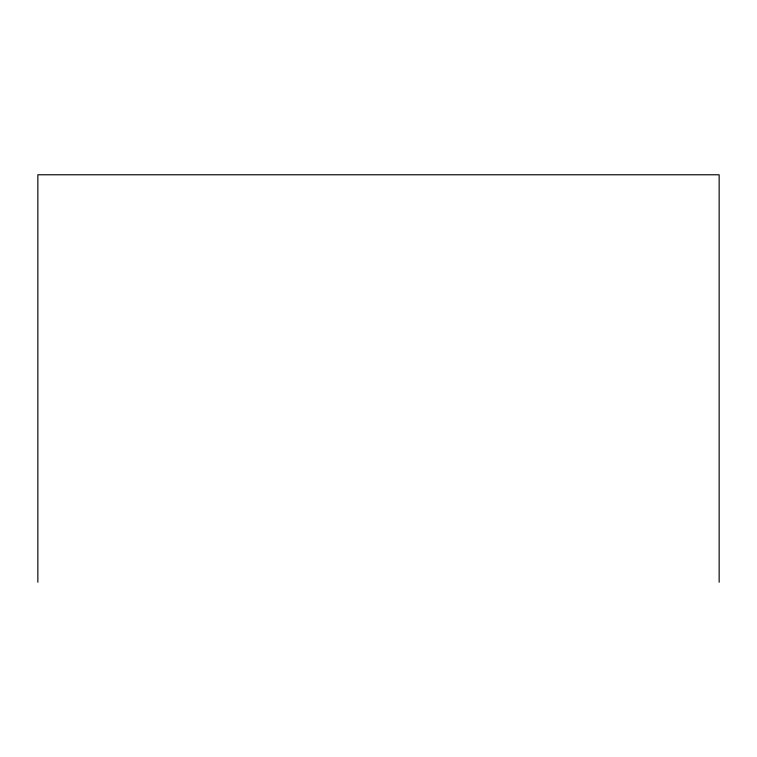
<?xml version="1.0" encoding="UTF-8"?>
<svg xmlns="http://www.w3.org/2000/svg" width="757" height="757" viewBox="0 0 757 757"><rect width="100%" height="100%" fill="white"/><g stroke="black" fill="none" stroke-linecap="round" stroke-linejoin="round"><path stroke-width="1.14" d="M719.15 582.228L719.15 174.772L37.85 174.772L37.85 582.228"/></g></svg>
